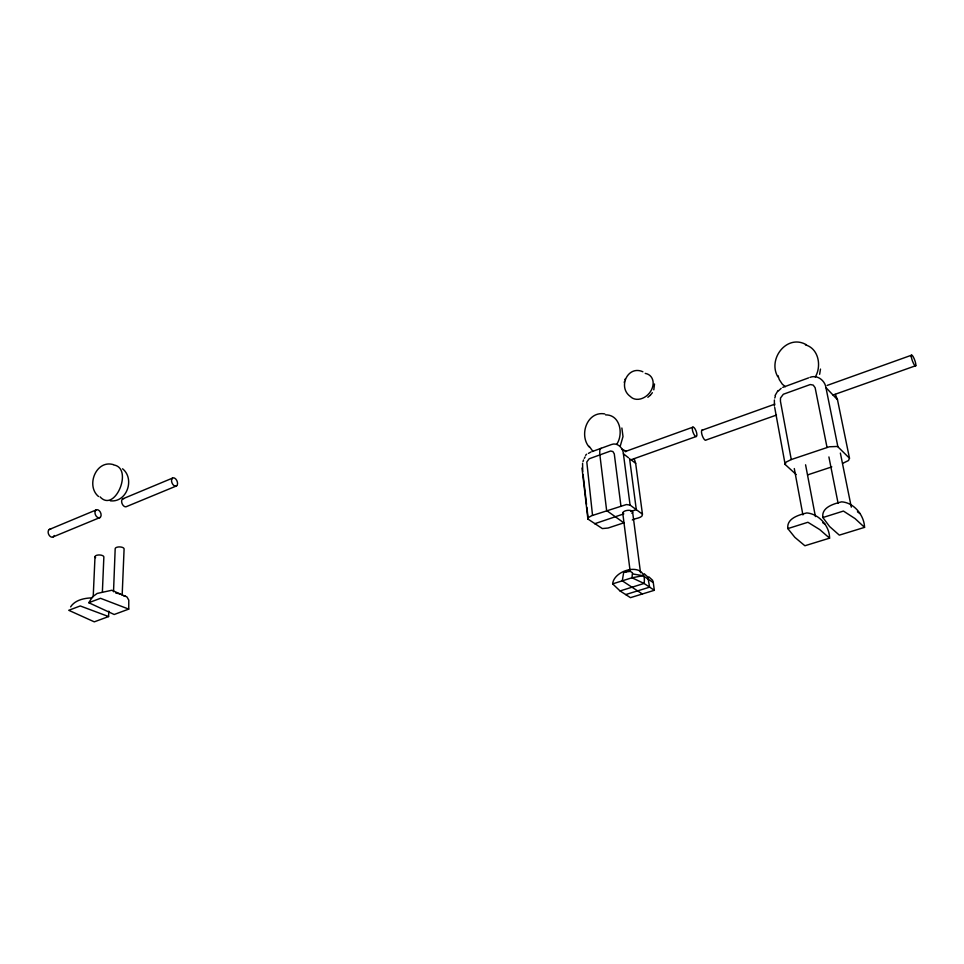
<?xml version="1.0" encoding="UTF-8"?>
<svg xmlns="http://www.w3.org/2000/svg" width="964" height="964" viewBox="0 0 964 964"><rect width="100%" height="100%" fill="white"/><g stroke="black" fill="none" stroke-linecap="round" stroke-linejoin="round"><path stroke-width="1.45" d="M642.88 371.767C627.684 364.874 617.502 387.359 630.336 396.481A14.364 11.207 -48 0 0 650.555 391.48A14.364 11.207 -48 0 0 645.229 373.393M822.882 517.535C821.171 507.172 834.089 503.75 841.608 501.846C853.875 502.557 864.25 515.27 864.551 527.368L839.319 535.141L829.558 526.501L822.882 517.535L843.428 511.065L855.02 518.56L864.551 527.368M128.73 609.115L128.79 600.15L127.031 597.005L111.824 590.257L97.159 593.45L92.556 596.812L88.796 602.717L114.198 614.49L128.73 609.115L100.497 598.295L88.796 602.717M122.163 595.282L124.091 548.95A4.459 1.916 1.6 0 0 119.693 546.913A4.459 1.916 1.6 0 0 115.186 548.709L113.523 591.751M108.583 616.562L80.241 605.946L68.757 610.296L94.291 621.84L108.583 616.562L108.799 611.128M102.365 592.33L103.859 556.963A4.434 1.88 1.9 0 0 98.292 554.987A4.434 1.88 1.9 0 0 95.605 557.674M93.207 596.776L95.002 556.722M787.841 528.597C786.407 518.222 799.216 514.86 806.796 512.932C818.81 513.908 829.643 525.91 829.57 538.153L804.892 545.757L794.842 537.334L787.841 528.597L807.904 522.271L819.725 529.573L829.57 538.153M774.369 400L774.441 406.025M582.581 463.335L582.726 471.553M642.349 593.993L622.274 580.834L623.744 572.158L630.323 571.399L632.48 572.773L631.974 577.773L612.646 583.871C613.996 568.989 648.013 560.723 644.06 583.449L654.327 590.293L630.468 597.656L620.057 590.944L612.646 583.871M819.641 374.309L820.485 369.079M653.797 389.842L654.508 383.985M624.25 382.419L624.479 381.491M624.949 379.659L625.106 379.045M774.779 398.012L775.405 396.071M582.991 461.611L583.557 459.949M815.255 377.044C821.714 366.224 818.81 348.619 805.458 344.871M620.382 445.609L622.997 436.584L621.876 428.016M616.948 443.922C623.551 433.788 620.081 414.616 605.609 414.882M775.104 395.481L777.972 390.589M584.28 458.358L585.148 456.888M70.613 606.874C75.072 600.006 84.205 598.126 91.761 597.885M652.375 392.697L650.459 395.107M585.546 455.345L586.594 454.225M778.406 390.926L781.177 388.347M647.844 397.301L650.339 395.252M624.925 572.363L629.793 569.796M588.426 453.381L590.992 451.996M782.744 387.383L808.615 377.864M49.224 529.513L95.99 510.016M122.621 498.906L172.46 478.132M53.309 536.815L100.099 517.487M176.629 485.88L126.754 506.486A4.338 2.759 66.5 0 1 121.958 503.304A4.338 2.759 66.5 0 1 124.031 498.605M632.3 519.982C634.288 518.222 643.109 518.295 642.446 514.161L630.07 505.076L626.419 504.546L591.679 515.704L588.522 517.499L588.004 519.102L602.343 528.573L608.091 528.031L623.841 522.825L606.645 510.571L599.741 453.779L599.813 449.465L601.162 448.284M592.258 451.526L611.405 444.549C617.418 442.127 623.118 448.007 623.407 453.803L630.07 505.076M843.09 463.154L848.489 460.539L849.489 458.225L837.523 446.453L829.341 446.778L791.263 459.551L785.985 462.166L785.154 464.479L796.204 474.541M692.935 427.148L625.118 451.586A4.844 1.808 70.1 0 1 625.624 451.598M701.78 430.33L774.863 404.145M827.16 385.419L911.329 355.27M631.215 459.708L696.285 436.487A4.965 1.651 70 0 0 695.128 429.028A4.965 1.651 70 0 0 692.405 429.932A4.965 1.651 70 0 0 696.285 436.487M776.514 415.05L706.238 439.958A5.459 1.795 70.1 0 1 702.298 435.716A5.459 1.795 70.1 0 1 702.672 430.04M833.029 395.023L915.8 365.693M594.643 523.753L623.829 513.872M630.854 511.486L636.3 509.643L629.576 458.599M807.808 474.83L831.799 466.889M620.057 590.944L644.06 583.449L631.974 577.773L643.048 575.713L653.291 582.618L654.327 590.293M625.684 594.583L649.616 587.148L647.844 577.062L644.169 573.701M809.965 377.37C817.123 374.466 824.919 380.37 825.943 387.612L837.873 446.706M110.294 500.822C127.043 502.774 135.068 478.734 122.561 468.781M115.716 592.993L120.223 593.969M604.753 413.918C587.365 410.797 578.822 434.656 589.004 446.85M123.862 596.017L125.573 596.21M113.451 464.648C96.075 459.406 85.615 485.856 98.521 496.496M114.017 465.01C133.502 468.42 114.981 513.342 100.087 496.87M632.601 573.929L643.048 575.713M621.635 448.923L626.395 451.465M806.386 344.775C787.034 333.544 767.392 358.957 777.828 376.779M648.88 576.882L652.556 580.244L653.291 582.618M857.43 511.848L859.912 513.511M822.762 522.729L825.16 524.392M623.407 453.803L628.54 457.804M630.589 459.394L635.662 463.347L642.446 514.161M785.347 386.685L782.298 384.166L779.31 379.647L778.008 375.635M592.86 451.321L589.209 446.32M825.943 387.612L837.487 399.723L849.489 458.225M835.342 394.397L837.487 399.723M634.216 458.671L635.662 463.347M840.367 453.068L851.308 507.16M827.04 447.453L815.122 387.685L813.206 385.094L810.266 384.54L783.334 394.252L780.503 398.024L780.43 401.193L791.263 459.551M828.907 456.936L838.114 503.389M805.579 464.805L815.411 516.559M794.288 468.552L802.916 514.921M774.707 407.483L785.154 464.479M632.625 512.137L640.518 572.7M622.744 512.993L630.07 570.592M620.9 505.702L614.273 453.839L612.899 451.55L610.622 451.007L589.173 458.78L586.799 461.985L592.535 515.391M583.075 474.529L586.534 504.401M586.871 507.389L588.257 519.331M582.003 468.046L587.871 518.825M54.213 535.49A4.205 2.856 66 0 1 50.767 536.791A4.205 2.856 66 0 1 48.14 532.092A4.205 2.856 66 0 1 50.682 529.176M623.334 514.029A4.965 2.181 -7.1 0 1 624.624 511.137A4.965 2.181 -7.1 0 1 630.974 510.595A4.965 2.181 -7.1 0 1 631.878 513.294M171.628 479.482A4.434 2.687 66.7 0 0 175.255 486.181A4.434 2.687 66.7 0 0 176.725 480.373A4.434 2.687 66.7 0 0 171.628 479.482M95.099 511.354A4.29 2.796 66.3 0 0 98.677 517.825A4.29 2.796 66.3 0 0 100.328 512.101A4.29 2.796 66.3 0 0 95.099 511.354M911.317 356.885A5.856 1.217 69.8 0 0 915.198 365.898A5.856 1.217 69.8 0 0 914.149 358.692A5.856 1.217 69.8 0 0 911.317 356.885"/></g></svg>
